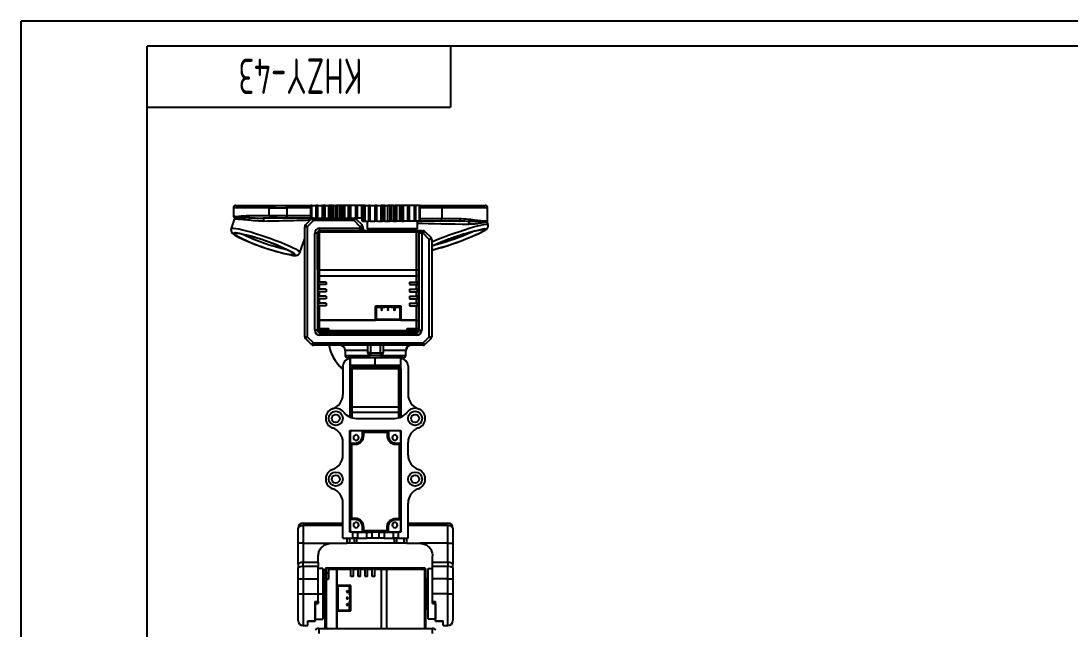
# Model space of a CAD drawing. Header units: millimetres. Extents: x 227 to 1067, y 103 to 697.
# Drawn here: x 227.1 to 642.7, y 456 to 696.7 of the extents above; entities that cross this region are included whole.
import ezdxf
from ezdxf.enums import TextEntityAlignment as Align

# ---------------------------------------------------------------- set-up
doc = ezdxf.new("R2010")
doc.units = ezdxf.units.MM
doc.header["$LTSCALE"] = 2
for name, color, linetype in [('1轮廓实线层', 7, 'Continuous'), ('2细线层', 4, 'Continuous'), ('6文字层', 3, 'Continuous'), ('图框层', 7, 'Continuous')]:
    doc.layers.add(name, color=color, linetype=linetype)
doc.styles.add('PC_TEXTSTYLE', font='ISOCP.SHX', dxfattribs={"width": 0.707, "bigfont": 'GBCBIG.SHX'})

# ---------------------------------------------------------------- blocks, each defined once
blk = doc.blocks.new('ZwmFrameMain_A3^_^无分区图框^_^landscape')
at = {"layer": '1轮廓实线层'}
for p in [(0, 0), (390, 287)]:
    blk.add_line(p, (0, 287), dxfattribs=at)
at = {"layer": '2细线层'}
for p in [(-25, -5), (395, 292)]:
    blk.add_line(p, (-25, 292), dxfattribs=at)
blk = doc.blocks.new('ZwmFrameMain_图样代号')
at = {"layer": '2细线层', "linetype": 'Continuous'}
for p in [(60, 0), (0, -12)]:
    blk.add_line(p, (60, -12), dxfattribs=at)
at = {"layer": '6文字层', "style": 'PC_TEXTSTYLE', "width": 2.827942}
blk.add_attdef('图样代号', text='', height=7, rotation=180, dxfattribs=at).set_placement((58.24, -2.4), (2.35, -2.4), align=Align.FIT)

msp = doc.modelspace()

# ---------------------------------------------------------------- linework, layer by layer
at = {"color": 7, "linetype": 'Continuous', "lineweight": 25}
for p, q in [((312.153, 623.815), (331.208, 623.815)), ((329.141, 623.777), (331.596, 623.777)), ((331.208, 623.815), (341.756, 623.815)), ((341.756, 618.815), (341.756, 623.815)), ((342.194, 623.815), (341.756, 623.815)), ((342.194, 618.815), (342.194, 623.815)), ((342.194, 623.815), (343.91, 623.815)), ((343.91, 618.815), (343.91, 623.815)), ((344.521, 623.815), (343.91, 623.815)), ((344.521, 618.815), (344.521, 623.815)), ((344.521, 623.815), (346.464, 623.815)), ((346.464, 618.815), (346.464, 623.815)), ((346.684, 623.815), (346.464, 623.815)), ((346.684, 623.815), (346.684, 618.815)), ((346.723, 623.815), (346.684, 623.815)), ((346.723, 618.815), (346.723, 623.815)), ((347.458, 623.815), (346.723, 623.815)), ((347.458, 618.815), (347.458, 623.815)), ((347.458, 623.815), (348.941, 623.815)), ((348.941, 618.815), (348.941, 623.815)), ((349.709, 623.815), (348.941, 623.815)), ((349.626, 623.815), (349.626, 618.815)), ((349.968, 623.815), (349.626, 623.815)), ((349.968, 618.815), (349.968, 623.815)), ((350.767, 623.815), (349.968, 623.815)), ((350.767, 618.815), (350.767, 623.815)), ((350.767, 623.815), (351.671, 623.815)), ((351.671, 618.815), (351.671, 623.815)), ((352.47, 623.815), (351.671, 623.815)), ((352.47, 618.815), (352.47, 623.815)), ((353.382, 623.815), (352.47, 623.815)), ((353.382, 618.815), (353.382, 623.815)), ((354.18, 623.815), (353.382, 623.815)), ((354.18, 618.815), (354.18, 623.815)), ((354.18, 623.815), (354.517, 623.815)), ((355.197, 623.815), (354.431, 623.815)), ((354.517, 618.815), (354.517, 623.815)), ((355.197, 618.815), (355.197, 623.815)), ((356.688, 623.815), (355.197, 623.815)), ((356.688, 618.815), (356.688, 623.815)), ((357.421, 623.815), (356.688, 623.815)), ((357.421, 618.815), (357.421, 623.815)), ((357.421, 623.815), (357.459, 623.815)), ((357.459, 618.815), (357.459, 623.815)), ((357.67, 623.815), (357.459, 623.815)), ((357.67, 618.815), (357.67, 623.815)), ((359.618, 623.815), (357.67, 623.815)), ((359.618, 618.815), (359.618, 623.815)), ((360.228, 623.815), (359.618, 623.815)), ((360.228, 618.815), (360.228, 623.815)), ((361.936, 623.815), (360.228, 623.815)), ((361.936, 618.815), (361.936, 623.815)), ((362.371, 623.815), (361.936, 623.815)), ((362.371, 618.815), (362.371, 623.815)), ((362.977, 623.815), (362.371, 623.815)), ((362.977, 617.615), (362.977, 623.815)), ((363.312, 623.815), (362.977, 623.815)), ((363.312, 617.615), (363.312, 623.815)), ((363.312, 623.815), (364.726, 623.815)), ((364.726, 617.615), (364.726, 623.815)), ((365.255, 623.815), (364.726, 623.815)), ((365.255, 617.615), (365.255, 623.815)), ((365.255, 623.815), (367.231, 623.815)), ((367.231, 617.615), (367.231, 623.815)), ((367.911, 623.815), (367.231, 623.815)), ((367.911, 617.615), (367.911, 623.815)), ((367.911, 623.815), (369.644, 623.815)), ((369.644, 617.615), (369.644, 623.815)), ((370.137, 623.815), (369.644, 623.815)), ((370.137, 623.815), (370.137, 617.615)), ((370.289, 623.815), (370.137, 623.815)), ((370.289, 617.615), (370.289, 623.815)), ((371.064, 623.815), (370.289, 623.815)), ((371.064, 617.615), (371.064, 623.815)), ((371.064, 623.815), (372.273, 623.815)), ((372.273, 617.615), (372.273, 623.815)), ((373.064, 623.815), (372.273, 623.815)), ((373.055, 623.815), (373.055, 617.615)), ((373.652, 623.815), (373.055, 623.815)), ((373.652, 617.615), (373.652, 623.815)), ((374.459, 623.815), (373.652, 623.815)), ((374.459, 617.615), (374.459, 623.815)), ((374.459, 623.815), (375.055, 623.815)), ((375.837, 623.815), (375.046, 623.815)), ((375.055, 617.615), (375.055, 623.815)), ((375.837, 617.615), (375.837, 623.815)), ((377.047, 623.815), (375.837, 623.815)), ((377.047, 617.615), (377.047, 623.815)), ((377.821, 623.815), (377.047, 623.815)), ((377.821, 617.615), (377.821, 623.815)), ((377.821, 623.815), (377.973, 623.815)), ((377.973, 617.615), (377.973, 623.815)), ((378.465, 623.815), (377.973, 623.815)), ((378.465, 617.615), (378.465, 623.815)), ((380.2, 623.815), (378.465, 623.815)), ((380.2, 617.615), (380.2, 623.815)), ((380.878, 623.815), (380.2, 623.815)), ((380.878, 617.615), (380.878, 623.815)), ((382.854, 623.815), (380.878, 623.815)), ((382.854, 617.615), (382.854, 623.815)), ((383.383, 623.815), (382.854, 623.815)), ((383.383, 617.615), (383.383, 623.815)), ((384.796, 623.815), (383.383, 623.815)), ((384.796, 617.615), (384.796, 623.815)), ((385.131, 623.815), (384.796, 623.815)), ((385.131, 617.615), (385.131, 623.815)), ((385.131, 623.815), (392.887, 623.815)), ((392.887, 623.815), (410.778, 623.815)), ((311.153, 622.815), (311.153, 619.731)), ((317.017, 619.815), (325.327, 619.815)), ((325.327, 619.815), (325.327, 622.815)), ((332.351, 622.815), (332.351, 619.815)), ((393.674, 622.815), (393.674, 618.615)), ((411.778, 617.851), (411.778, 622.815)), ((311.503, 618.246), (310.265, 614.689)), ((331.208, 618.815), (322.963, 618.815)), ((331.593, 618.852), (329.157, 618.852)), ((341.756, 618.815), (331.208, 618.815)), ((340.377, 615.4), (339.377, 615.4)), ((339.377, 571.929), (339.377, 615.4)), ((339.67, 616.107), (342.085, 618.522)), ((339.67, 616.107), (340.377, 615.4)), ((342.792, 617.815), (340.377, 615.4)), ((340.377, 615.4), (340.377, 571.929)), ((342.194, 618.815), (341.756, 618.815)), ((342.792, 617.815), (342.085, 618.522)), ((342.194, 618.815), (342.792, 618.815)), ((342.792, 618.815), (342.792, 617.815)), ((342.792, 618.815), (358.967, 618.815)), ((358.967, 617.815), (342.792, 617.815)), ((359.618, 618.815), (358.967, 618.815)), ((358.967, 617.815), (358.967, 618.815)), ((359.674, 618.522), (358.967, 617.815)), ((361.381, 615.4), (358.967, 617.815)), ((360.228, 618.815), (359.618, 618.815)), ((359.674, 618.522), (362.088, 616.107)), ((361.936, 618.815), (360.228, 618.815)), ((361.381, 615.4), (362.088, 616.107)), ((361.381, 614.815), (361.381, 615.4)), ((362.381, 615.4), (361.381, 615.4)), ((362.371, 618.815), (361.936, 618.815)), ((362.124, 617.615), (362.124, 618.815)), ((362.124, 617.615), (362.124, 618.815)), ((362.239, 617.615), (362.124, 617.615)), ((362.239, 617.615), (362.239, 618.815)), ((362.239, 617.615), (362.977, 617.615)), ((362.977, 618.815), (362.371, 618.815)), ((362.381, 615.4), (362.381, 614.815)), ((363.312, 617.615), (362.977, 617.615)), ((363.312, 617.615), (364.726, 617.615)), ((364.053, 617.615), (364.053, 614.615)), ((365.255, 617.615), (364.726, 617.615)), ((365.255, 617.615), (367.189, 617.615)), ((367.911, 617.615), (367.231, 617.615)), ((367.911, 617.615), (369.517, 617.615)), ((369.517, 617.615), (370.137, 617.615)), ((370.289, 617.615), (370.137, 617.615)), ((371.064, 617.615), (370.289, 617.615)), ((371.064, 617.615), (372.211, 617.615)), ((372.321, 617.615), (373.051, 617.615)), ((373.652, 617.615), (373.055, 617.615)), ((374.459, 617.615), (373.652, 617.615)), ((374.459, 617.615), (375.055, 617.615)), ((375.103, 617.615), (375.88, 617.615)), ((377.047, 617.615), (375.88, 617.615)), ((377.821, 617.615), (377.047, 617.615)), ((377.821, 617.615), (377.973, 617.615)), ((377.973, 617.615), (378.465, 617.615)), ((380.2, 617.615), (378.593, 617.615)), ((380.878, 617.615), (380.2, 617.615)), ((382.854, 617.615), (380.919, 617.615)), ((383.383, 617.615), (382.854, 617.615)), ((384.796, 617.615), (383.383, 617.615)), ((384.052, 614.615), (384.052, 617.615)), ((385.131, 617.615), (384.796, 617.615)), ((392.887, 617.615), (385.131, 617.615)), ((400.522, 617.615), (392.887, 617.615)), ((393.674, 618.615), (400.952, 618.615)), ((411.935, 616.328), (411.714, 616.954)), ((343.377, 574.515), (343.377, 612.815)), ((344.377, 612.815), (343.377, 612.815)), ((344.377, 612.815), (344.377, 574.515)), ((344.377, 598.315), (344.377, 612.815)), ((345.077, 613.815), (345.077, 613.315)), ((345.077, 613.315), (345.077, 598.315)), ((383.677, 613.315), (345.077, 613.315)), ((345.377, 614.815), (361.381, 614.815)), ((345.377, 613.815), (345.377, 614.815)), ((361.381, 613.815), (345.377, 613.815)), ((361.381, 613.815), (361.381, 614.815)), ((361.381, 614.815), (362.381, 614.815)), ((383.677, 613.815), (361.381, 613.815)), ((384.052, 614.615), (364.053, 614.615)), ((380.052, 614.115), (368.052, 614.115)), ((368.052, 614.115), (368.052, 613.815)), ((380.052, 614.115), (380.052, 613.815)), ((381.997, 614.615), (382.279, 613.815)), ((383.677, 613.315), (383.677, 613.815)), ((383.877, 613.815), (383.677, 613.815)), ((383.677, 598.315), (383.677, 613.315)), ((385.677, 613.815), (383.877, 613.815)), ((383.877, 613.815), (384.377, 613.315)), ((384.377, 613.315), (384.377, 598.315)), ((384.677, 574.515), (384.677, 612.815)), ((385.677, 612.815), (384.677, 612.815)), ((385.677, 612.815), (385.677, 613.815)), ((385.677, 613.815), (386.263, 613.815)), ((385.677, 612.815), (385.677, 574.515)), ((386.263, 612.815), (385.677, 612.815)), ((386.263, 612.815), (386.263, 613.815)), ((386.97, 613.522), (386.263, 612.815)), ((388.677, 610.4), (386.263, 612.815)), ((386.97, 613.522), (389.385, 611.107)), ((388.677, 610.4), (389.385, 611.107)), ((337.464, 605.221), (339.377, 610.718)), ((389.677, 610.4), (388.677, 610.4)), ((388.677, 571.929), (388.677, 610.4)), ((389.677, 610.4), (389.677, 571.929)), ((344.377, 598.315), (345.077, 598.315)), ((345.077, 596.015), (344.377, 596.015)), ((345.077, 598.315), (383.677, 598.315)), ((345.077, 598.315), (345.077, 596.015)), ((345.077, 596.015), (345.077, 593.515)), ((345.077, 596.015), (383.677, 596.015)), ((383.677, 598.315), (384.377, 598.315)), ((383.677, 596.015), (383.677, 598.315)), ((383.677, 593.515), (383.677, 596.015)), ((384.377, 596.015), (383.677, 596.015)), ((384.377, 598.315), (384.377, 596.015)), ((384.377, 596.015), (384.377, 593.515)), ((344.377, 593.515), (345.077, 593.515)), ((345.077, 592.515), (344.377, 592.515)), ((344.377, 590.715), (345.077, 590.715)), ((344.627, 592.515), (344.627, 593.515)), ((344.627, 589.715), (344.627, 590.715)), ((344.727, 593.515), (344.727, 592.515)), ((344.727, 590.715), (344.727, 589.715)), ((347.877, 593.515), (345.077, 593.515)), ((345.077, 592.515), (345.077, 590.715)), ((347.877, 592.515), (345.077, 592.515)), ((347.877, 590.715), (345.077, 590.715)), ((347.877, 593.515), (347.877, 592.515)), ((347.877, 590.715), (347.877, 589.715)), ((380.877, 593.515), (383.677, 593.515)), ((380.877, 593.515), (380.877, 592.515)), ((380.877, 592.515), (383.677, 592.515)), ((380.877, 590.715), (383.677, 590.715)), ((380.877, 590.715), (380.877, 589.715)), ((384.377, 593.515), (383.677, 593.515)), ((383.677, 590.715), (383.677, 592.515)), ((383.677, 592.515), (384.377, 592.515)), ((384.377, 590.715), (383.677, 590.715)), ((384.027, 592.515), (384.027, 593.515)), ((384.027, 589.715), (384.027, 590.715)), ((384.127, 592.515), (384.127, 593.515)), ((384.127, 593.515), (384.127, 592.515)), ((384.127, 589.715), (384.127, 590.715)), ((384.127, 590.715), (384.127, 589.715)), ((384.377, 592.515), (384.377, 593.515)), ((384.377, 592.515), (384.377, 590.715)), ((384.377, 589.715), (384.377, 590.715)), ((345.077, 589.715), (344.377, 589.715)), ((344.377, 587.915), (345.077, 587.915)), ((345.077, 586.915), (344.377, 586.915)), ((344.627, 586.915), (344.627, 587.915)), ((344.727, 587.915), (344.727, 586.915)), ((345.077, 589.715), (345.077, 587.915)), ((347.877, 589.715), (345.077, 589.715)), ((347.877, 587.915), (345.077, 587.915)), ((345.077, 586.915), (345.077, 585.115)), ((347.877, 586.915), (345.077, 586.915)), ((347.877, 587.915), (347.877, 586.915)), ((380.877, 589.715), (383.677, 589.715)), ((380.877, 587.915), (383.677, 587.915)), ((380.877, 587.915), (380.877, 586.915)), ((380.877, 586.915), (383.677, 586.915)), ((383.677, 587.915), (383.677, 589.715)), ((383.677, 589.715), (384.377, 589.715)), ((384.377, 587.915), (383.677, 587.915)), ((383.677, 585.115), (383.677, 586.915)), ((383.677, 586.915), (384.377, 586.915)), ((384.027, 586.915), (384.027, 587.915)), ((384.127, 586.915), (384.127, 587.915)), ((384.127, 587.915), (384.127, 586.915)), ((384.377, 589.715), (384.377, 587.915)), ((384.377, 586.915), (384.377, 587.915)), ((384.377, 586.915), (384.377, 585.115)), ((344.377, 585.115), (345.077, 585.115)), ((345.077, 584.115), (344.377, 584.115)), ((344.627, 584.115), (344.627, 585.115)), ((344.727, 585.115), (344.727, 584.115)), ((347.877, 585.115), (345.077, 585.115)), ((345.077, 584.115), (345.077, 578.515)), ((347.877, 584.115), (345.077, 584.115)), ((347.877, 585.115), (347.877, 584.115)), ((367.375, 584.115), (367.375, 578.515)), ((367.375, 584.115), (377.375, 584.115)), ((367.424, 578.715), (367.424, 583.915)), ((367.424, 583.915), (367.425, 583.915)), ((367.425, 578.715), (367.425, 583.915)), ((367.425, 583.915), (377.325, 583.915)), ((371.117, 583.515), (367.625, 583.515)), ((367.625, 583.515), (367.625, 578.915)), ((367.625, 583.515), (367.625, 578.915)), ((369.836, 583.015), (369.834, 583.015)), ((369.834, 582.415), (369.836, 582.415)), ((370.134, 582.715), (370.136, 582.715)), ((371.117, 583.715), (371.117, 583.515)), ((371.117, 583.715), (373.632, 583.715)), ((371.117, 583.515), (371.117, 583.715)), ((371.117, 583.515), (371.117, 583.515)), ((372.376, 583.015), (372.374, 583.015)), ((372.374, 582.415), (372.376, 582.415)), ((372.674, 582.715), (372.676, 582.715)), ((373.632, 583.715), (373.632, 583.515)), ((377.125, 583.515), (373.632, 583.515)), ((374.916, 583.015), (374.914, 583.015)), ((374.914, 582.415), (374.916, 582.415)), ((375.214, 582.715), (375.216, 582.715)), ((377.125, 578.915), (377.125, 583.515)), ((377.325, 578.715), (377.325, 583.915)), ((377.325, 583.915), (377.325, 583.915)), ((377.325, 578.715), (377.325, 583.915)), ((377.375, 584.115), (377.375, 578.515)), ((380.877, 585.115), (383.677, 585.115)), ((380.877, 585.115), (380.877, 584.115)), ((380.877, 584.115), (383.677, 584.115)), ((384.377, 585.115), (383.677, 585.115)), ((383.677, 578.515), (383.677, 584.115)), ((383.677, 584.115), (384.377, 584.115)), ((384.027, 584.115), (384.027, 585.115)), ((384.127, 584.115), (384.127, 585.115)), ((384.127, 585.115), (384.127, 584.115)), ((384.377, 584.115), (384.377, 585.115)), ((384.377, 584.115), (384.377, 578.515)), ((344.377, 578.515), (345.077, 578.515)), ((345.077, 578.515), (367.375, 578.515)), ((383.677, 578.515), (345.077, 578.515)), ((345.077, 578.515), (345.077, 575.215)), ((367.424, 578.715), (367.425, 578.715)), ((367.425, 578.715), (377.325, 578.715)), ((367.625, 578.915), (377.125, 578.915)), ((377.325, 578.715), (377.325, 578.715)), ((377.375, 578.515), (383.677, 578.515)), ((383.677, 578.515), (384.377, 578.515)), ((383.677, 575.215), (383.677, 578.515)), ((384.377, 578.515), (384.377, 575.215)), ((344.377, 574.515), (343.377, 574.515)), ((344.377, 575.215), (345.077, 575.215)), ((344.398, 574.315), (346.377, 574.315)), ((344.403, 574.289), (344.877, 573.815)), ((344.877, 573.815), (346.377, 573.815)), ((345.077, 575.215), (348.877, 575.215)), ((346.377, 574.315), (346.377, 575.215)), ((346.377, 573.815), (346.377, 574.315)), ((348.877, 574.315), (348.877, 575.215)), ((348.877, 574.315), (379.877, 574.315)), ((349.377, 573.815), (348.877, 574.315)), ((349.377, 573.815), (379.377, 573.815)), ((368.052, 573.515), (368.052, 573.815)), ((379.877, 574.315), (379.377, 573.815)), ((379.877, 575.215), (383.677, 575.215)), ((379.877, 574.315), (379.877, 575.215)), ((380.052, 573.515), (380.052, 573.815)), ((382.377, 575.215), (382.377, 574.315)), ((382.377, 574.315), (382.377, 573.815)), ((382.377, 574.315), (384.377, 574.315)), ((382.377, 573.815), (383.877, 573.815)), ((383.677, 575.215), (384.377, 575.215)), ((383.877, 573.815), (384.377, 574.315)), ((384.377, 574.315), (384.377, 575.215)), ((384.677, 574.515), (385.677, 574.515)), ((339.377, 571.929), (340.377, 571.929)), ((340.377, 571.929), (339.67, 571.222)), ((342.085, 568.807), (339.67, 571.222)), ((340.377, 571.929), (342.792, 569.515)), ((342.085, 568.807), (342.792, 569.515)), ((342.792, 569.515), (342.792, 568.515)), ((342.792, 569.515), (386.263, 569.515)), ((345.377, 573.515), (345.377, 572.515)), ((345.377, 573.515), (383.677, 573.515)), ((383.677, 572.515), (345.377, 572.515)), ((383.677, 573.515), (383.677, 572.515)), ((386.263, 569.515), (388.677, 571.929)), ((386.263, 568.515), (386.263, 569.515)), ((386.263, 569.515), (386.97, 568.807)), ((389.385, 571.222), (386.97, 568.807)), ((389.385, 571.222), (388.677, 571.929)), ((388.677, 571.929), (389.677, 571.929)), ((365.377, 568.515), (342.792, 568.515)), ((355.377, 566.515), (355.377, 564.515)), ((364.377, 565.515), (364.377, 568.515)), ((365.377, 565.515), (364.377, 565.515)), ((369.377, 568.515), (365.377, 568.515)), ((365.377, 568.515), (365.377, 565.515)), ((365.377, 565.515), (369.377, 565.515)), ((365.377, 565.515), (365.377, 564.515)), ((386.263, 568.515), (369.377, 568.515)), ((369.377, 565.515), (369.377, 568.515)), ((369.377, 565.515), (369.377, 564.515)), ((369.377, 565.515), (370.377, 565.515)), ((370.377, 568.515), (370.377, 565.515)), ((379.377, 564.515), (379.377, 566.515)), ((378.377, 563.515), (356.377, 563.515)), ((357.277, 563.215), (357.277, 540.115)), ((357.377, 563.215), (357.277, 563.215)), ((357.377, 563.515), (357.377, 560.515)), ((369.377, 564.515), (365.377, 564.515)), ((367.323, 560.515), (367.323, 563.515)), ((377.377, 560.515), (377.377, 563.515)), ((377.477, 563.215), (377.377, 563.215)), ((377.477, 540.115), (377.477, 563.215)), ((377.96, 563.125), (378.233, 563.592)), ((378.01, 563.115), (378.267, 563.579)), ((354.477, 560.415), (354.477, 549.089)), ((357.83, 559.715), (357.277, 559.715)), ((357.777, 559.215), (357.277, 559.715)), ((367.323, 560.515), (357.377, 560.515)), ((357.377, 559.215), (357.877, 559.715)), ((357.377, 544.215), (357.377, 559.215)), ((358.077, 559.715), (357.877, 559.715)), ((376.677, 559.715), (358.077, 559.715)), ((358.077, 559.715), (358.077, 559.215)), ((358.077, 559.215), (358.077, 544.215)), ((376.677, 559.215), (358.077, 559.215)), ((361.377, 560.015), (361.377, 559.715)), ((377.377, 560.515), (367.323, 560.515)), ((367.377, 560.015), (367.377, 560.515)), ((367.377, 560.015), (367.377, 559.715)), ((373.377, 559.715), (373.377, 560.015)), ((376.677, 559.215), (376.677, 559.715)), ((376.877, 559.715), (376.677, 559.715)), ((376.677, 544.215), (376.677, 559.215)), ((377.477, 559.715), (376.906, 559.715)), ((377.187, 559.424), (377.477, 559.715)), ((377.377, 559.215), (377.377, 544.215)), ((380.277, 560.415), (380.277, 549.089)), ((357.377, 544.215), (358.077, 544.215)), ((357.377, 541.915), (357.377, 544.215)), ((357.377, 541.915), (358.077, 541.915)), ((357.377, 540.073), (357.377, 541.915)), ((358.077, 544.215), (376.677, 544.215)), ((358.077, 544.215), (358.077, 541.915)), ((376.677, 541.915), (358.077, 541.915)), ((376.677, 544.215), (377.377, 544.215)), ((376.677, 541.915), (376.677, 544.215)), ((376.677, 541.915), (377.377, 541.915)), ((377.377, 544.215), (377.377, 541.915)), ((377.377, 541.915), (377.377, 540.073)), ((359.677, 539.615), (375.077, 539.615)), ((357.277, 534.895), (377.477, 534.895)), ((357.277, 494.695), (357.277, 534.895)), ((357.377, 534.03), (357.377, 529.88)), ((358.077, 534.89), (376.677, 534.89)), ((362.227, 534.73), (358.077, 534.73)), ((362.227, 534.73), (362.727, 534.23)), ((362.227, 532.73), (362.227, 534.73)), ((372.527, 534.73), (362.227, 534.73)), ((362.227, 532.73), (362.727, 532.73)), ((362.727, 532.73), (362.727, 534.23)), ((362.727, 534.23), (372.027, 534.23)), ((372.027, 534.23), (372.527, 534.73)), ((372.027, 534.23), (372.027, 532.73)), ((372.527, 532.73), (372.027, 532.73)), ((372.527, 534.73), (372.527, 532.73)), ((376.677, 534.73), (372.527, 534.73)), ((377.377, 529.88), (377.377, 534.03)), ((377.477, 534.895), (377.477, 494.695)), ((354.477, 525.089), (354.477, 530.14)), ((357.877, 529.38), (357.377, 529.88)), ((357.377, 529.88), (359.377, 529.88)), ((357.377, 529.88), (357.377, 499.58)), ((357.877, 529.38), (357.877, 500.08)), ((357.877, 529.38), (359.377, 529.38)), ((359.377, 529.88), (359.377, 529.38)), ((375.377, 529.88), (375.377, 529.38)), ((375.377, 529.88), (377.377, 529.88)), ((375.377, 529.38), (376.877, 529.38)), ((377.377, 529.88), (376.877, 529.38)), ((376.877, 500.08), (376.877, 529.38)), ((377.377, 499.58), (377.377, 529.88)), ((380.277, 525.089), (380.277, 530.14)), ((354.477, 492.295), (354.477, 506.14)), ((380.277, 492.295), (380.277, 506.14)), ((357.377, 499.58), (357.877, 500.08)), ((359.377, 499.58), (357.377, 499.58)), ((357.377, 499.58), (357.377, 495.43)), ((359.377, 500.08), (357.877, 500.08)), ((359.377, 499.58), (359.377, 500.08)), ((375.377, 500.08), (375.377, 499.58)), ((375.377, 500.08), (376.877, 500.08)), ((375.377, 499.58), (377.377, 499.58)), ((376.877, 500.08), (377.377, 499.58)), ((377.377, 495.43), (377.377, 499.58)), ((336.752, 490.215), (336.752, 496.215)), ((338.752, 498.215), (338.752, 497.215)), ((338.752, 498.215), (354.477, 498.215)), ((338.752, 497.215), (338.752, 490.215)), ((358.376, 494.695), (357.277, 494.695)), ((358.077, 494.73), (362.227, 494.73)), ((358.376, 492.295), (358.376, 494.695)), ((358.376, 494.695), (360.296, 494.695)), ((360.296, 494.695), (360.296, 492.295)), ((360.296, 494.695), (363.959, 494.695)), ((360.377, 494.73), (360.377, 494.695)), ((362.227, 496.73), (362.727, 496.73)), ((362.227, 494.73), (362.227, 496.73)), ((362.727, 495.23), (362.227, 494.73)), ((362.227, 494.73), (372.527, 494.73)), ((362.727, 495.23), (362.727, 496.73)), ((362.727, 495.23), (372.027, 495.23)), ((363.959, 492.295), (363.959, 494.695)), ((363.959, 494.695), (365.879, 494.695)), ((365.879, 494.695), (365.879, 492.295)), ((368.876, 494.695), (365.879, 494.695)), ((368.876, 492.295), (368.876, 494.695)), ((368.876, 494.695), (370.796, 494.695)), ((370.796, 494.695), (370.796, 492.295)), ((370.796, 494.695), (374.459, 494.695)), ((372.027, 496.73), (372.527, 496.73)), ((372.027, 495.23), (372.027, 496.73)), ((372.527, 494.73), (372.027, 495.23)), ((372.527, 494.73), (372.527, 496.73)), ((372.527, 494.73), (376.677, 494.73)), ((374.377, 494.73), (374.377, 494.695)), ((374.459, 492.295), (374.459, 494.695)), ((374.459, 494.695), (376.379, 494.695)), ((376.379, 494.695), (376.379, 492.295)), ((377.477, 494.695), (376.379, 494.695)), ((380.277, 498.215), (396.002, 498.215)), ((396.002, 497.215), (396.002, 498.215)), ((396.002, 490.215), (396.002, 497.215)), ((398.002, 496.215), (398.002, 490.215)), ((354.477, 492.295), (358.376, 492.295)), ((360.296, 492.295), (358.376, 492.295)), ((358.892, 492.295), (358.892, 490.215)), ((360.296, 492.295), (363.959, 492.295)), ((365.879, 492.295), (363.959, 492.295)), ((368.876, 492.295), (365.879, 492.295)), ((370.796, 492.295), (368.876, 492.295)), ((370.796, 492.295), (374.459, 492.295)), ((376.379, 492.295), (374.459, 492.295)), ((375.863, 490.215), (375.863, 492.295)), ((376.379, 492.295), (380.277, 492.295)), ((338.752, 490.215), (336.752, 490.215)), ((336.752, 481.939), (336.752, 490.215)), ((338.752, 490.215), (349.752, 490.215)), ((338.752, 490.215), (338.752, 482.82)), ((349.752, 490.215), (356.19, 490.215)), ((357.13, 490.215), (356.19, 490.215)), ((358.892, 490.215), (357.13, 490.215)), ((359.892, 490.215), (358.892, 490.215)), ((374.863, 490.215), (359.892, 490.215)), ((375.863, 490.215), (374.863, 490.215)), ((378.749, 490.215), (375.863, 490.215)), ((379.616, 490.215), (378.749, 490.215)), ((379.616, 490.215), (385.002, 490.215)), ((396.002, 490.215), (385.002, 490.215)), ((396.002, 490.215), (398.002, 490.215)), ((396.002, 482.82), (396.002, 490.215)), ((398.002, 490.215), (398.002, 481.939)), ((338.752, 481), (338.752, 482.82)), ((338.752, 482.82), (344.752, 482.82)), ((344.752, 482.82), (344.752, 485.215)), ((344.752, 482.82), (344.752, 481)), ((390.002, 482.82), (390.002, 485.215)), ((390.002, 482.82), (396.002, 482.82)), ((390.002, 481), (390.002, 482.82)), ((396.002, 482.82), (396.002, 481)), ((336.752, 481.939), (336.752, 480.482)), ((336.752, 476.215), (336.752, 480.482)), ((338.752, 481), (338.752, 476.215)), ((344.752, 481), (338.752, 481)), ((344.752, 476.215), (344.752, 481)), ((346.577, 480.215), (344.752, 480.215)), ((346.577, 480.215), (346.577, 470.215)), ((347.877, 480.54), (347.377, 480.04)), ((347.377, 480.04), (347.377, 478.54)), ((347.377, 478.54), (347.877, 478.54)), ((347.877, 480.54), (347.877, 478.54)), ((347.877, 480.54), (348.777, 480.54)), ((347.877, 478.54), (348.777, 478.54)), ((348.777, 480.54), (352.077, 480.54)), ((348.777, 480.54), (348.777, 479.84)), ((348.777, 479.84), (348.777, 476.04)), ((352.077, 479.84), (348.777, 479.84)), ((352.077, 479.84), (352.077, 480.54)), ((352.077, 480.54), (357.677, 480.54)), ((352.077, 456.54), (352.077, 479.84)), ((352.077, 479.84), (352.077, 473.537)), ((357.677, 479.84), (352.077, 479.84)), ((357.677, 479.84), (357.677, 480.54)), ((357.677, 480.54), (358.677, 480.54)), ((357.677, 480.29), (358.677, 480.29)), ((358.677, 480.19), (357.677, 480.19)), ((357.677, 477.04), (357.677, 479.84)), ((358.677, 480.54), (360.477, 480.54)), ((358.677, 480.54), (358.677, 479.84)), ((358.677, 477.04), (358.677, 479.84)), ((360.477, 479.84), (358.677, 479.84)), ((360.477, 479.84), (360.477, 480.54)), ((360.477, 480.54), (361.477, 480.54)), ((360.477, 480.29), (361.477, 480.29)), ((361.477, 480.19), (360.477, 480.19)), ((360.477, 477.04), (360.477, 479.84)), ((361.477, 480.54), (363.277, 480.54)), ((361.477, 480.54), (361.477, 479.84)), ((361.477, 477.04), (361.477, 479.84)), ((363.277, 479.84), (361.477, 479.84)), ((363.277, 479.84), (363.277, 480.54)), ((363.277, 480.54), (364.277, 480.54)), ((363.277, 480.29), (364.277, 480.29)), ((364.277, 480.19), (363.277, 480.19)), ((363.277, 477.04), (363.277, 479.84)), ((364.277, 480.54), (366.077, 480.54)), ((364.277, 480.54), (364.277, 479.84)), ((364.277, 477.04), (364.277, 479.84)), ((366.077, 479.84), (364.277, 479.84)), ((366.077, 479.84), (366.077, 480.54)), ((366.077, 480.54), (367.077, 480.54)), ((366.077, 480.29), (367.077, 480.29)), ((367.077, 480.19), (366.077, 480.19)), ((366.077, 477.04), (366.077, 479.84)), ((367.077, 480.54), (369.577, 480.54)), ((367.077, 480.54), (367.077, 479.84)), ((367.077, 477.04), (367.077, 479.84)), ((369.577, 479.84), (367.077, 479.84)), ((369.577, 480.54), (371.877, 480.54)), ((369.577, 480.54), (369.577, 479.84)), ((371.877, 479.84), (369.577, 479.84)), ((369.577, 479.84), (369.577, 456.54)), ((371.877, 480.54), (386.877, 480.54)), ((371.877, 480.54), (371.877, 479.84)), ((371.877, 456.54), (371.877, 479.84)), ((386.877, 479.84), (371.877, 479.84)), ((386.877, 480.54), (387.377, 480.04)), ((386.877, 456.54), (386.877, 479.84)), ((387.377, 479.84), (387.377, 480.04)), ((387.377, 456.54), (387.377, 479.84)), ((388.177, 480.214), (390.002, 480.214)), ((388.177, 460.215), (388.177, 480.214)), ((396.002, 481), (390.002, 481)), ((390.002, 476.215), (390.002, 481)), ((396.002, 476.215), (396.002, 481)), ((398.002, 480.482), (398.002, 481.939)), ((398.002, 480.482), (398.002, 476.215)), ((336.752, 470.215), (336.752, 476.215)), ((336.752, 476.215), (338.752, 476.215)), ((338.752, 476.215), (338.752, 470.215)), ((338.752, 476.215), (344.752, 476.215)), ((344.752, 470.215), (344.752, 476.215)), ((347.077, 476.215), (347.077, 464.215)), ((347.077, 476.215), (347.377, 476.215)), ((347.377, 475.54), (347.877, 476.04)), ((347.377, 475.54), (347.377, 456.54)), ((347.877, 476.04), (347.877, 456.54)), ((347.877, 476.04), (348.777, 476.04)), ((358.677, 477.04), (357.677, 477.04)), ((361.477, 477.04), (360.477, 477.04)), ((364.277, 477.04), (363.277, 477.04)), ((367.077, 477.04), (366.077, 477.04)), ((387.677, 476.215), (387.377, 476.215)), ((387.677, 464.215), (387.677, 476.215)), ((390.002, 470.215), (390.002, 476.215)), ((396.002, 476.215), (390.002, 476.215)), ((396.002, 470.215), (396.002, 476.215)), ((396.002, 476.215), (398.002, 476.215)), ((398.002, 476.215), (398.002, 470.215)), ((336.752, 459.715), (336.752, 470.215)), ((336.752, 470.215), (338.752, 470.215)), ((338.752, 470.215), (344.752, 470.215)), ((344.752, 467.154), (344.752, 470.215)), ((346.577, 470.215), (346.577, 460.215)), ((357.677, 473.537), (352.077, 473.537)), ((352.277, 473.487), (357.477, 473.487)), ((352.277, 473.487), (352.277, 463.587)), ((352.277, 473.487), (357.477, 473.487)), ((352.277, 473.487), (352.277, 473.487)), ((357.077, 473.287), (352.477, 473.287)), ((352.477, 473.287), (352.477, 463.787)), ((357.077, 473.286), (352.477, 473.286)), ((355.977, 471.077), (355.977, 471.075)), ((356.277, 470.777), (356.277, 470.775)), ((356.577, 471.075), (356.577, 471.077)), ((357.077, 469.794), (357.077, 473.287)), ((357.277, 469.794), (357.077, 469.794)), ((357.077, 469.794), (357.277, 469.794)), ((357.077, 469.794), (357.077, 469.794)), ((357.277, 469.794), (357.277, 467.279)), ((357.477, 473.487), (357.477, 463.587)), ((357.477, 473.487), (357.477, 473.487)), ((357.677, 463.537), (357.677, 473.537)), ((396.002, 470.215), (390.002, 470.215)), ((390.002, 467.154), (390.002, 470.215)), ((396.002, 470.215), (398.002, 470.215)), ((398.002, 470.215), (398.002, 459.715)), ((343.552, 467.154), (344.752, 467.154)), ((343.552, 459.618), (343.552, 467.154)), ((343.552, 466.399), (344.752, 466.399)), ((343.577, 460.215), (343.577, 466.399)), ((344.752, 467.154), (344.752, 466.399)), ((355.977, 468.537), (355.977, 468.535)), ((355.977, 465.997), (355.977, 465.995)), ((356.277, 468.237), (356.277, 468.235)), ((356.277, 465.697), (356.277, 465.695)), ((356.577, 468.535), (356.577, 468.537)), ((356.577, 465.995), (356.577, 465.997)), ((357.077, 463.787), (357.077, 467.279)), ((357.277, 467.279), (357.077, 467.279)), ((390.002, 467.154), (391.202, 467.154)), ((390.002, 466.399), (390.002, 467.154)), ((390.002, 466.399), (391.202, 466.399)), ((391.177, 466.399), (391.177, 460.215)), ((391.202, 459.618), (391.202, 467.154)), ((343.552, 465.215), (343.577, 465.215)), ((347.077, 464.215), (347.377, 464.215)), ((352.077, 463.537), (352.077, 456.54)), ((357.677, 463.537), (352.077, 463.537)), ((352.277, 463.587), (357.477, 463.587)), ((352.277, 463.587), (352.277, 463.586)), ((352.277, 463.586), (357.477, 463.586)), ((352.477, 463.787), (357.077, 463.787)), ((357.477, 463.587), (357.477, 463.586)), ((387.677, 464.215), (387.377, 464.215)), ((391.202, 465.215), (391.177, 465.215)), ((338.752, 457.715), (340.552, 457.715)), ((340.552, 459.618), (343.552, 459.618)), ((340.552, 457.715), (340.552, 459.618)), ((340.552, 459.466), (343.552, 459.466)), ((343.552, 459.618), (343.552, 459.466)), ((343.577, 460.215), (346.577, 460.215)), ((391.177, 460.215), (388.177, 460.215)), ((391.202, 459.618), (394.202, 459.618)), ((391.202, 459.466), (391.202, 459.618)), ((391.202, 459.466), (394.202, 459.466)), ((394.202, 457.715), (394.202, 459.618)), ((394.202, 457.715), (396.002, 457.715)), ((344.956, 456.54), (389.799, 456.54)), ((344.956, 456.54), (344.956, 454.54)), ((389.799, 456.54), (389.799, 454.54))]:
    msp.add_line(p, q, dxfattribs=at)
at = {"color": 8, "linetype": 'Continuous', "lineweight": 25}
for p, q in [((325.327, 622.815), (311.153, 622.815)), ((341.756, 622.815), (332.351, 622.815)), ((332.351, 619.815), (341.756, 619.815)), ((393.674, 622.815), (385.131, 622.815)), ((411.778, 622.815), (393.674, 622.815)), ((385.131, 618.615), (393.674, 618.615)), ((364.377, 566.515), (355.377, 566.515)), ((379.377, 566.515), (370.377, 566.515)), ((355.377, 564.515), (365.377, 564.515)), ((369.377, 564.515), (379.377, 564.515)), ((367.377, 560.015), (361.377, 560.015)), ((373.377, 560.015), (367.377, 560.015)), ((358.077, 541.915), (358.077, 539.832)), ((376.677, 539.832), (376.677, 541.915)), ((354.477, 497.215), (338.752, 497.215)), ((396.002, 497.215), (380.277, 497.215)), ((356.19, 490.215), (356.19, 492.295)), ((357.13, 492.295), (357.13, 490.215)), ((359.892, 492.295), (359.892, 490.215)), ((374.863, 490.215), (374.863, 492.295)), ((378.749, 490.215), (378.749, 492.295)), ((379.616, 492.295), (379.616, 490.215)), ((338.752, 470.215), (338.752, 457.715)), ((344.752, 470.215), (346.577, 470.215)), ((396.002, 457.715), (396.002, 470.215))]:
    msp.add_line(p, q, dxfattribs=at)
at = {"color": 8, "linetype": 'Continuous', "lineweight": 25, "flags": 128}
for points in [[(389.677, 609.463), (390.897, 609.974), (392.672, 610.688), (394.575, 611.421), (396.562, 612.156), (398.588, 612.877), (400.61, 613.568), (402.581, 614.214), (404.458, 614.8), (406.199, 615.313), (407.765, 615.741), (409.12, 616.075), (410.235, 616.308), (411.084, 616.435), (411.65, 616.451), (411.918, 616.358), (411.935, 616.328)], [(310.265, 614.689), (310.303, 614.748), (310.621, 614.863), (311.235, 614.869), (312.132, 614.765), (313.29, 614.553), (314.685, 614.239), (316.285, 613.829), (318.054, 613.333), (319.952, 612.761), (321.939, 612.126), (323.968, 611.443), (325.995, 610.727), (327.974, 609.993), (329.862, 609.259), (331.615, 608.54), (333.196, 607.852), (334.568, 607.212), (335.701, 606.633), (336.569, 606.128), (337.154, 605.709), (337.442, 605.384), (337.464, 605.221)], [(311.997, 612.951), (311.774, 612.957), (311.323, 612.899), (311.184, 612.728), (311.361, 612.448), (311.848, 612.067), (312.635, 611.595), (313.631, 611.078)], [(312.303, 611.894), (312.206, 611.958), (311.733, 612.327), (311.562, 612.598), (311.697, 612.764), (312.134, 612.821), (312.417, 612.811)], [(410.117, 614.395), (410.235, 614.399), (410.583, 614.347), (410.627, 614.186), (410.366, 613.92), (409.807, 613.555), (409.44, 613.35)], [(410.015, 613.584), (410.157, 613.665), (410.734, 614.041), (411.003, 614.316), (410.958, 614.482), (410.599, 614.535), (410.484, 614.532)], [(334.87, 604.285), (334.285, 604.283), (333.538, 604.373)], [(333.888, 604.236), (334.634, 604.147), (335.238, 604.148)], [(334.457, 605.188), (334.815, 604.937), (335.138, 604.616), (335.157, 604.396), (334.87, 604.285)], [(335.238, 604.148), (335.534, 604.264), (335.515, 604.49), (335.181, 604.821), (335.07, 604.904)]]:
    msp.add_lwpolyline(points, dxfattribs=at)
at = {"color": 7, "linetype": 'Continuous', "lineweight": 25, "flags": 128}
for points in [[(400.522, 617.615), (400.606, 617.634), (400.686, 617.691), (400.761, 617.783), (400.826, 617.907), (400.879, 618.059), (400.919, 618.232), (400.944, 618.419), (400.952, 618.615)], [(376.877, 559.715), (377.157, 559.435), (377.377, 559.215)], [(336.752, 481.939), (336.791, 482.111), (336.905, 482.276), (337.09, 482.428), (337.338, 482.562), (337.641, 482.672), (337.987, 482.753), (338.362, 482.803), (338.752, 482.82)], [(396.002, 482.82), (396.393, 482.803), (396.768, 482.753), (397.114, 482.672), (397.417, 482.562), (397.665, 482.428), (397.85, 482.276), (397.964, 482.111), (398.002, 481.939)], [(387.377, 479.84), (387.097, 479.84), (386.877, 479.84)]]:
    msp.add_lwpolyline(points, dxfattribs=at)
at = {"color": 7, "linetype": 'Continuous', "lineweight": 25}
for centre, radius in [((351.677, 539.615), 2.8), ((351.677, 539.615), 1.6), ((383.077, 539.615), 2.8), ((383.077, 539.615), 1.6), ((351.677, 515.615), 2.8), ((351.677, 515.615), 1.6), ((383.077, 515.615), 2.8), ((383.077, 515.615), 1.6)]:
    msp.add_circle(centre, radius, dxfattribs=at)
for centre, radius, start, end in [((312.153, 622.815), 1, 90, 180), ((410.778, 622.815), 1, 0, 90), ((318.216, 619.78), 1.199, 178.36553, 219.16814), ((316.097, 618.345), 1.369, 343.54909, 29.70103), ((321.33, 617.968), 1.839, 350.02172, 27.40566), ((340.377, 615.4), 1, 135, 180), ((342.792, 617.815), 1, 90, 135), ((358.967, 617.815), 1, 45, 90), ((361.381, 615.4), 1, 0, 45), ((405.935, 616.634), 1.625, 148.88005, 189.01668), ((403.662, 618.413), 1.288, 313.22696, 356.47584), ((298.436, 536.963), 77.189, 61.66604, 79.88112), ((349.705, 683.757), 81.013, 242.50458, 258.4889), ((298.502, 536.898), 77.177, 62.23279, 79.61222), ((352.624, 693.114), 90.831, 244.57718, 258.09609), ((345.377, 612.815), 2, 90, 180), ((345.377, 612.815), 1, 90, 180), ((361.381, 614.815), 1, 270, 0), ((363.381, 614.815), 1, 180, 270), ((368.552, 614.115), 0.5, 90, 180), ((379.552, 614.115), 0.5, 0, 90), ((385.677, 612.815), 1, 90, 180), ((386.263, 612.815), 1, 45, 90), ((388.677, 610.4), 1, 0, 45), ((430.198, 520.029), 96.537, 101.78342, 114.81836), ((429.165, 523.011), 93.348, 101.77382, 115.02476), ((362.848, 711.294), 108.499, 284.31671, 295.76787), ((363.304, 710.258), 107.33, 284.22461, 295.45825), ((369.834, 582.715), 0.3, 360, 180), ((369.834, 582.715), 0.3, 180, 0), ((369.836, 582.715), 0.3, 360, 90), ((369.836, 582.715), 0.3, 270, 0), ((372.374, 582.715), 0.3, 360, 180), ((372.374, 582.715), 0.3, 180, 0), ((372.376, 582.715), 0.3, 360, 90), ((372.376, 582.715), 0.3, 270, 0), ((374.914, 582.715), 0.3, 360, 180), ((374.914, 582.715), 0.3, 180, 0), ((374.916, 582.715), 0.3, 360, 90), ((374.916, 582.715), 0.3, 270, 0), ((345.377, 574.515), 2, 180, 270), ((345.377, 574.515), 1, 180, 270), ((383.677, 574.515), 1, 270, 0), ((383.677, 574.515), 2, 270, 0), ((340.377, 571.929), 1, 180, 225), ((388.677, 571.929), 1, 315, 0), ((342.792, 569.515), 1, 225, 270), ((353.377, 566.515), 2, 0, 90), ((365.377, 565.515), 1, 180, 270), ((369.377, 565.515), 1, 270, 0), ((381.377, 566.515), 2, 90, 180), ((386.263, 569.515), 1, 270, 315), ((357.277, 560.415), 2.8, 90, 180), ((356.377, 564.515), 1, 180, 270), ((377.477, 560.415), 2.8, 0, 90), ((378.377, 564.515), 1, 270, 0), ((361.877, 560.015), 0.5, 90, 180), ((372.877, 560.015), 0.5, 0, 90), ((348.477, 549.089), 6, 288.66292, 0), ((386.277, 549.089), 6, 180, 251.33708), ((351.677, 539.615), 4, 36.8699, 251.33708), ((359.677, 545.615), 6, 216.8699, 270), ((375.077, 545.615), 6, 270, 323.1301), ((383.077, 539.615), 4, 288.66292, 143.1301), ((348.477, 530.14), 6, 0, 71.33708), ((358.077, 534.19), 0.7, 90, 180), ((358.077, 534.03), 0.7, 90, 180), ((359.689, 532.03), 1.05, 90, 270), ((359.689, 532.03), 1.05, 270, 90), ((375.066, 532.03), 1.05, 90, 270), ((375.066, 532.03), 1.05, 270, 90), ((376.677, 534.19), 0.7, 0, 90), ((376.677, 534.03), 0.7, 0, 90), ((386.277, 530.14), 6, 108.66292, 180), ((348.477, 525.089), 6, 288.66292, 0), ((386.277, 525.089), 6, 180, 251.33708), ((351.677, 515.615), 4, 108.66292, 251.33708), ((383.077, 515.615), 4, 288.66292, 71.33708), ((348.477, 506.14), 6, 0, 71.33708), ((386.277, 506.14), 6, 108.66292, 180), ((338.752, 496.215), 2, 90, 180), ((358.077, 495.43), 0.7, 180, 270), ((359.689, 497.43), 1.05, 90, 270), ((359.689, 497.43), 1.05, 270, 90), ((375.066, 497.43), 1.05, 90, 270), ((375.066, 497.43), 1.05, 270, 90), ((376.677, 495.43), 0.7, 270, 0), ((396.002, 496.215), 2, 0, 90), ((338.286, 478.678), 2.368, 78.63479, 130.36834), ((396.469, 478.678), 2.368, 49.63166, 101.36521), ((347.077, 475.715), 0.5, 90, 180), ((387.677, 475.715), 0.5, 0, 90), ((356.277, 471.077), 0.3, 90, 270), ((356.277, 471.075), 0.3, 180, 270), ((356.277, 471.077), 0.3, 270, 90), ((356.277, 471.075), 0.3, 270, 360), ((356.277, 468.537), 0.3, 90, 270), ((356.277, 468.535), 0.3, 180, 270), ((356.277, 465.997), 0.3, 90, 270), ((356.277, 465.995), 0.3, 180, 270), ((356.277, 468.537), 0.3, 270, 90), ((356.277, 468.535), 0.3, 270, 360), ((356.277, 465.997), 0.3, 270, 90), ((356.277, 465.995), 0.3, 270, 360), ((347.077, 464.715), 0.5, 180, 270), ((387.677, 464.715), 0.5, 270, 0), ((338.752, 459.715), 2, 180, 270), ((396.002, 459.715), 2, 270, 0), ((344.956, 454.54), 2, 90, 135), ((389.799, 454.54), 2, 45, 90)]:
    msp.add_arc(centre, radius, start, end, dxfattribs=at)
at = {"color": 8, "linetype": 'Continuous', "lineweight": 25}
for centre, radius, start, end in [((350.383, 686.143), 81.799, 244.47082, 257.14659), ((362.254, 713.759), 109.337, 285.52398, 293.37826)]:
    msp.add_arc(centre, radius, start, end, dxfattribs=at)
for centre, major_axis, ratio, start_param, end_param in [((326.6, 617.815), (15.362, 0.329), 0.0060991, 4.4851736, 6.0920747), ((396.562, 616.615), (15.389, -0.333), 0.0050287, 3.7634167, 5.2416432)]:
    msp.add_ellipse(centre, major_axis=major_axis, ratio=ratio, start_param=start_param, end_param=end_param, dxfattribs=at)
at = {"color": 7, "linetype": 'Continuous', "lineweight": 25}
for centre, start_param, end_param in [((338.752, 496.215), 1.5707963, 3.1415927), ((396.002, 496.215), 0, 1.5707963)]:
    msp.add_ellipse(centre, major_axis=(2, 0), ratio=0.5, start_param=start_param, end_param=end_param, dxfattribs=at)
for points, knots in [([(325.327, 622.815), (325.329, 622.833), (325.331, 622.872), (325.36, 622.95), (325.468, 623.095), (325.782, 623.284), (326.253, 623.439), (326.786, 623.554), (327.308, 623.634), (328.087, 623.722), (328.706, 623.754), (329.141, 623.777)], [0, 0, 0, 0, 0.013705, 0.0280463, 0.0607197, 0.144114, 0.2913428, 0.4239851, 0.543935, 0.6788135, 1, 1, 1, 1]), ([(329.141, 623.777), (329.281, 623.782), (329.663, 623.797), (330.166, 623.807), (330.59, 623.812), (330.877, 623.814), (331.055, 623.814), (331.18, 623.815), (331.201, 623.815), (331.208, 623.815)], [0, 0, 0, 0, 0.2022034, 0.5524892, 0.7291251, 0.8181536, 0.9690686, 0.9895212, 1, 1, 1, 1]), ([(331.208, 623.815), (331.21, 623.815), (331.214, 623.815), (331.238, 623.814), (331.274, 623.814), (331.341, 623.811), (331.448, 623.804), (331.538, 623.787), (331.596, 623.777)], [0, 0, 0, 0, 0.0097836, 0.029139, 0.1832106, 0.2756941, 0.5415789, 1, 1, 1, 1]), ([(331.596, 623.777), (331.669, 623.757), (331.823, 623.715), (332.033, 623.588), (332.199, 623.401), (332.298, 623.185), (332.337, 623.008), (332.348, 622.905), (332.35, 622.852), (332.35, 622.827), (332.351, 622.815)], [0, 0, 0, 0, 0.255053, 0.5425227, 0.7930212, 0.9204487, 0.968282, 0.9854076, 0.992882, 1, 1, 1, 1]), ([(392.887, 623.815), (392.888, 623.815), (392.906, 623.815), (393.015, 623.809), (393.198, 623.752), (393.408, 623.582), (393.556, 623.362), (393.654, 623.103), (393.667, 622.911), (393.674, 622.815)], [0, 0, 0, 0, 0.0036259, 0.0493323, 0.2971665, 0.5028902, 0.6759767, 0.8377485, 1, 1, 1, 1]), ([(311.173, 619.718), (311.181, 619.605), (311.199, 619.351), (311.33, 619.145), (311.396, 619.082), (311.4, 619.079)], [0, 0, 0, 0, 0.4282413, 0.9643798, 1, 1, 1, 1]), ([(329.157, 618.852), (328.721, 618.875), (327.84, 618.921), (326.679, 619.076), (325.859, 619.3), (325.47, 619.533), (325.36, 619.678), (325.331, 619.757), (325.329, 619.796), (325.327, 619.815)], [0, 0, 0, 0, 0.3205144, 0.6468837, 0.8554955, 0.9391726, 0.9719175, 0.9862792, 1, 1, 1, 1]), ([(332.351, 619.815), (332.35, 619.802), (332.35, 619.777), (332.348, 619.724), (332.337, 619.62), (332.305, 619.477), (332.253, 619.344), (332.188, 619.23), (332.116, 619.138), (332.044, 619.066), (331.969, 619.007), (331.892, 618.96), (331.769, 618.898), (331.666, 618.871), (331.593, 618.852)], [0, 0, 0, 0, 0.0071234, 0.0146071, 0.0317713, 0.0797874, 0.1696543, 0.2606731, 0.3522751, 0.4586811, 0.5461163, 0.6417828, 0.7456983, 1, 1, 1, 1]), ([(311.382, 619.083), (311.431, 619.007), (311.539, 618.839), (311.59, 618.459), (311.504, 618.294), (311.486, 618.258)], [0, 0, 0, 0, 0.393684, 0.869488, 1, 1, 1, 1]), ([(317.286, 619.023), (318.339, 618.956), (320.093, 618.845), (322.144, 618.823), (322.963, 618.815)], [0, 0, 0, 0, 0.6008548, 1, 1, 1, 1]), ([(323.142, 617.649), (322.326, 617.651), (320.272, 617.654), (318.486, 617.843), (317.41, 617.957)], [0, 0, 0, 0, 0.3971469, 1, 1, 1, 1]), ([(331.208, 618.815), (331.201, 618.815), (331.18, 618.815), (331.055, 618.815), (330.877, 618.815), (330.59, 618.817), (330.166, 618.822), (329.668, 618.832), (329.291, 618.847), (329.157, 618.852)], [0, 0, 0, 0, 0.0105587, 0.0311673, 0.1832332, 0.2729407, 0.4509237, 0.8038809, 1, 1, 1, 1]), ([(331.593, 618.852), (331.536, 618.842), (331.447, 618.825), (331.341, 618.818), (331.274, 618.815), (331.238, 618.815), (331.214, 618.815), (331.21, 618.815), (331.208, 618.815)], [0, 0, 0, 0, 0.4540001, 0.7220554, 0.8152938, 0.9706231, 0.9901366, 1, 1, 1, 1]), ([(392.887, 617.615), (392.888, 617.615), (392.906, 617.615), (393.015, 617.62), (393.198, 617.677), (393.408, 617.847), (393.556, 618.067), (393.654, 618.326), (393.667, 618.518), (393.674, 618.615)], [0, 0, 0, 0, 0.0036259, 0.0493323, 0.2971665, 0.5028902, 0.6759767, 0.8377485, 1, 1, 1, 1]), ([(404.544, 617.474), (403.381, 617.539), (402.083, 617.612), (400.669, 617.614), (400.522, 617.615)], [0, 0, 0, 0, 0.8955647, 1, 1, 1, 1]), ([(400.952, 618.615), (401.103, 618.614), (402.531, 618.609), (403.807, 618.464), (404.948, 618.334)], [0, 0, 0, 0, 0.105996, 1, 1, 1, 1]), ([(410.249, 613.691), (410.452, 613.808), (410.911, 614.07), (411.325, 614.381), (411.702, 614.779), (411.952, 615.238), (412.075, 615.793), (411.963, 616.157), (411.914, 616.318)], [0, 0, 0, 0, 0.2308727, 0.5226609, 0.6763899, 0.7919758, 0.9085146, 1, 1, 1, 1]), ([(411.739, 616.957), (411.701, 617.063), (411.637, 617.246), (411.709, 617.399), (411.74, 617.463)], [0, 0, 0, 0, 0.5836005, 1, 1, 1, 1]), ([(411.687, 617.477), (411.716, 617.527), (411.784, 617.641), (411.758, 617.779), (411.742, 617.858)], [0, 0, 0, 0, 0.4295326, 1, 1, 1, 1]), ([(310.293, 614.686), (310.264, 614.628), (310.137, 614.374), (310.173, 613.87), (310.342, 613.366), (310.6, 612.988), (310.93, 612.65), (311.414, 612.275), (312.154, 611.822), (312.868, 611.429), (313.367, 611.191), (313.465, 611.144)], [0, 0, 0, 0, 0.0255978, 0.11208338, 0.19115299, 0.27588368, 0.38124742, 0.53810947, 0.75091864, 0.95096767, 1, 1, 1, 1]), ([(312.575, 612.73), (312.57, 612.729), (312.545, 612.725), (312.636, 612.736), (312.781, 612.723), (312.823, 612.719)], [0, 0, 0, 0, 0.13128365, 0.74702567, 1, 1, 1, 1]), ([(409.671, 614.303), (409.703, 614.305), (409.769, 614.309), (409.753, 614.309), (409.745, 614.309)], [0, 0, 0, 0, 0.5001096, 1, 1, 1, 1]), ([(334.141, 605.333), (334.145, 605.33), (334.295, 605.24), (334.413, 605.139), (334.428, 605.126), (334.434, 605.122)], [0, 0, 0, 0, 0.0172723, 0.6349822, 1, 1, 1, 1]), ([(334.167, 604.169), (334.391, 604.133), (335.061, 604.027), (335.578, 604.053), (335.921, 604.07)], [0, 0, 0, 0, 0.3352555, 1, 1, 1, 1]), ([(335.921, 604.07), (336.087, 604.097), (336.375, 604.145), (336.884, 604.405), (337.292, 604.781), (337.395, 605.109), (337.433, 605.229)], [0, 0, 0, 0, 0.34553537, 0.6006462, 0.85429416, 1, 1, 1, 1]), ([(346.377, 573.815), (346.771, 573.815), (347.557, 573.815), (348.548, 573.815), (349.242, 573.815), (349.332, 573.815), (349.377, 573.815)], [0, 0, 0, 0, 0.2500001, 0.5000002, 0.7500001, 1, 1, 1, 1]), ([(379.377, 573.815), (379.423, 573.815), (379.513, 573.815), (380.206, 573.815), (381.198, 573.815), (381.984, 573.815), (382.377, 573.815)], [0, 0, 0, 0, 0.2500001, 0.5000002, 0.7500001, 1, 1, 1, 1]), ([(348.943, 568.515), (349.095, 567.86), (349.418, 566.47), (350.262, 564.435), (351.365, 562.447), (352.737, 560.675), (353.786, 559.521), (354.425, 559.036), (354.477, 558.996)], [0, 0, 0, 0, 0.1835958, 0.3894548, 0.5923165, 0.7900139, 0.9829434, 1, 1, 1, 1]), ([(349.011, 568.515), (349.085, 568.068), (349.318, 566.666), (350.276, 564.381), (351.751, 561.92), (353.199, 560.14), (354.182, 559.353), (354.477, 559.116)], [0, 0, 0, 0, 0.1247786, 0.3912236, 0.6655709, 0.8992562, 1, 1, 1, 1]), ([(379.377, 565.984), (379.444, 566.141), (379.706, 566.761), (379.851, 567.41), (379.96, 567.896)], [0, 0, 0, 0, 0.2524063, 1, 1, 1, 1]), ([(379.377, 566.077), (379.495, 566.346), (379.745, 566.918), (379.86, 567.523), (379.921, 567.842)], [0, 0, 0, 0, 0.4714641, 1, 1, 1, 1]), ([(359.377, 529.38), (359.816, 529.43), (360.694, 529.531), (361.802, 530.305), (362.576, 531.413), (362.677, 532.291), (362.727, 532.73)], [0, 0, 0, 0, 0.2499999, 0.4999998, 0.7499999, 1, 1, 1, 1]), ([(372.027, 532.73), (372.078, 532.291), (372.179, 531.413), (372.953, 530.305), (374.061, 529.531), (374.938, 529.43), (375.377, 529.38)], [0, 0, 0, 0, 0.2499999, 0.4999998, 0.7499999, 1, 1, 1, 1]), ([(362.727, 496.73), (362.677, 497.169), (362.576, 498.047), (361.802, 499.154), (360.694, 499.929), (359.816, 500.029), (359.377, 500.08)], [0, 0, 0, 0, 0.24999986, 0.49999982, 0.74999986, 1, 1, 1, 1]), ([(372.027, 496.73), (372.078, 497.169), (372.179, 498.047), (372.953, 499.154), (374.061, 499.929), (374.938, 500.029), (375.377, 500.08)], [0, 0, 0, 0, 0.2499998, 0.4999998, 0.7499998, 1, 1, 1, 1]), ([(372.527, 496.73), (372.57, 497.103), (372.656, 497.85), (373.315, 498.792), (374.257, 499.451), (375.004, 499.537), (375.377, 499.58)], [0, 0, 0, 0, 0.2500002, 0.5000002, 0.7500002, 1, 1, 1, 1]), ([(344.752, 485.215), (344.803, 485.755), (344.903, 486.835), (345.723, 488.323), (346.949, 489.461), (348.363, 490.111), (349.333, 490.184), (349.752, 490.215)], [0, 0, 0, 0, 0.2119846, 0.4242314, 0.6317231, 0.8410623, 1, 1, 1, 1]), ([(385.002, 490.215), (385.564, 490.159), (386.688, 490.049), (388.183, 489.189), (389.304, 487.935), (389.913, 486.526), (389.976, 485.606), (390.002, 485.215)], [0, 0, 0, 0, 0.2125615, 0.4251436, 0.6368858, 0.8454307, 1, 1, 1, 1]), ([(347.377, 478.54), (347.377, 478.146), (347.377, 477.36), (347.377, 476.369), (347.377, 475.675), (347.377, 475.585), (347.377, 475.54)], [0, 0, 0, 0, 0.2500001, 0.5000002, 0.7500001, 1, 1, 1, 1])]:
    msp.add_open_spline(points, degree=3, knots=knots, dxfattribs=at)
at = {"color": 8, "linetype": 'Continuous', "lineweight": 25}
for points, knots in [([(311.239, 619.731), (311.214, 619.719), (311.131, 619.677), (311.615, 619.489), (312.546, 619.472), (313.923, 619.633), (315.409, 619.784), (316.547, 619.806), (317.017, 619.815)], [0, 0, 0, 0, 0.08414562, 0.28928382, 0.50057053, 0.68262685, 0.86876793, 1, 1, 1, 1]), ([(311.428, 619.106), (311.419, 619.111), (311.391, 619.124), (311.843, 619.094), (312.75, 619.103), (314.033, 619.117), (315.553, 619.114), (316.708, 619.053), (317.286, 619.023)], [0, 0, 0, 0, 0.10001222, 0.29123347, 0.48288431, 0.67453081, 0.83726771, 1, 1, 1, 1]), ([(317.41, 617.957), (316.444, 618.056), (314.866, 618.219), (313.261, 618.338), (312.262, 618.38), (311.636, 618.346), (311.56, 618.273), (311.524, 618.239)], [0, 0, 0, 0, 0.2856586, 0.4669833, 0.6537945, 0.8351179, 1, 1, 1, 1]), ([(411.671, 616.939), (411.66, 616.988), (411.631, 617.125), (411.173, 617.261), (410.414, 617.132), (409.378, 616.883), (408.109, 616.649), (406.509, 616.425), (405.132, 616.396), (404.33, 616.38)], [0, 0, 0, 0, 0.0861905, 0.2429207, 0.3955353, 0.552253, 0.682056, 0.8148221, 1, 1, 1, 1]), ([(411.67, 617.485), (411.679, 617.502), (411.697, 617.535), (411.478, 617.576), (411.266, 617.593), (410.969, 617.601), (410.409, 617.577), (409.281, 617.495), (407.421, 617.384), (405.616, 617.441), (404.544, 617.474)], [0, 0, 0, 0, 0.0995114, 0.1983754, 0.2553279, 0.2874358, 0.4160771, 0.5812712, 0.7512757, 1, 1, 1, 1]), ([(404.948, 618.334), (405.927, 618.203), (407.615, 617.976), (409.299, 617.794), (410.199, 617.692), (410.682, 617.651), (410.996, 617.636), (411.369, 617.646), (411.737, 617.714), (411.702, 617.807), (411.685, 617.851)], [0, 0, 0, 0, 0.2424942, 0.4177644, 0.5535272, 0.6128274, 0.6613831, 0.7342172, 0.8731635, 1, 1, 1, 1])]:
    msp.add_open_spline(points, degree=3, knots=knots, dxfattribs=at)
at = {"color": 7, "linetype": 'Continuous', "lineweight": 25}
for points in [[(325.327, 622.815), (326.132, 622.815), (327.741, 622.815), (329.782, 622.815), (331.428, 622.815), (332.043, 622.815), (332.351, 622.815)], [(325.327, 619.815), (326.132, 619.815), (327.741, 619.815), (329.782, 619.815), (331.428, 619.815), (332.043, 619.815), (332.351, 619.815)], [(345.077, 613.315), (344.986, 613.315), (344.802, 613.315), (344.571, 613.315), (344.409, 613.315), (344.388, 613.315), (344.377, 613.315)], [(384.377, 613.315), (384.367, 613.315), (384.346, 613.315), (384.184, 613.315), (383.953, 613.315), (383.769, 613.315), (383.677, 613.315)], [(346.377, 574.315), (346.705, 574.315), (347.36, 574.315), (348.187, 574.315), (348.765, 574.315), (348.84, 574.315), (348.877, 574.315)], [(379.877, 574.315), (379.915, 574.315), (379.99, 574.315), (380.568, 574.315), (381.395, 574.315), (382.05, 574.315), (382.377, 574.315)], [(358.077, 559.215), (357.986, 559.215), (357.802, 559.215), (357.571, 559.215), (357.409, 559.215), (357.388, 559.215), (357.377, 559.215)], [(377.377, 559.215), (377.367, 559.215), (377.346, 559.215), (377.184, 559.215), (376.953, 559.215), (376.769, 559.215), (376.677, 559.215)], [(359.377, 529.88), (359.751, 529.923), (360.498, 530.008), (361.44, 530.667), (362.099, 531.609), (362.185, 532.356), (362.227, 532.73)], [(372.527, 532.73), (372.57, 532.356), (372.656, 531.609), (373.315, 530.667), (374.257, 530.008), (375.004, 529.923), (375.377, 529.88)], [(362.227, 496.73), (362.185, 497.103), (362.099, 497.85), (361.44, 498.792), (360.498, 499.451), (359.751, 499.537), (359.377, 499.58)], [(347.877, 478.54), (347.877, 478.212), (347.877, 477.557), (347.877, 476.73), (347.877, 476.152), (347.877, 476.077), (347.877, 476.04)], [(386.877, 479.84), (386.877, 479.931), (386.877, 480.115), (386.877, 480.346), (386.877, 480.508), (386.877, 480.529), (386.877, 480.54)]]:
    msp.add_open_spline(points, degree=3, dxfattribs=at)

# ---------------------------------------------------------------- block references
at = {"layer": '图框层', "xscale": 2, "yscale": 2, "zscale": 2}
msp.add_blockref('ZwmFrameMain_A3^_^无分区图框^_^landscape', (277.065, 112.744), dxfattribs=at)
at = {"layer": '图框层'}
ref = msp.add_blockref('ZwmFrameMain_图样代号', (277.065, 686.744), dxfattribs=dict(at, xscale=2, yscale=2, zscale=2))
ref.add_attrib('图样代号', 'KHZY-43', dxfattribs={"layer": '6文字层', "height": 14, "rotation": 180, "style": 'PC_TEXTSTYLE', "width": 0.707}).set_placement((337.651, 681.937), align=Align.CENTER)

doc.saveas('drawing.dxf')
